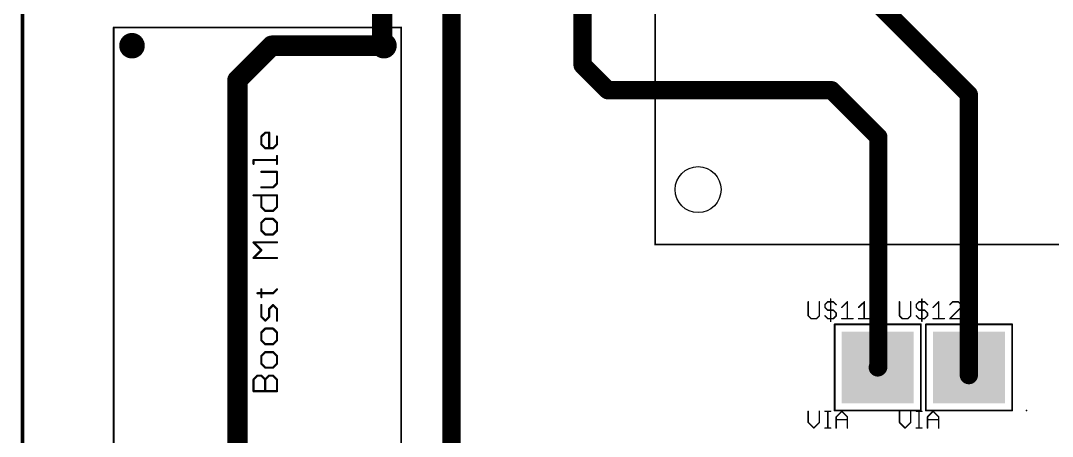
# Model space of a CAD drawing. Extents: x 0 to 165, y 0 to 217.
# Drawn here: x -0.1 to 71.6, y 132.8 to 161.8 of the extents above; entities that cross this region are included whole.
import ezdxf

# ---------------------------------------------------------------- set-up
doc = ezdxf.new("R2010")
doc.units = 0
for name, color, linetype in [('16', 175, 'CONTINUOUS'), ('17', 82, 'CONTINUOUS'), ('19', 53, 'CONTINUOUS'), ('20', 7, 'CONTINUOUS'), ('21', 253, 'CONTINUOUS'), ('23', 7, 'CONTINUOUS'), ('25', 253, 'CONTINUOUS')]:
    doc.layers.add(name, color=color, linetype=linetype)

# ---------------------------------------------------------------- blocks, each defined once
blk = doc.blocks.new('ROUNDP')
at = {"const_width": 0.5}
blk.add_lwpolyline([(0, -0.25, 1), (0, 0.25, 1), (0, -0.25)], format="xyb", dxfattribs=at)
blk = doc.blocks.new('SQUAREP')
blk.add_solid([(-0.5, -0.5), (0.5, -0.5), (-0.5, 0.5), (0.5, 0.5)])

msp = doc.modelspace()

# ---------------------------------------------------------------- linework, layer by layer
at = {"layer": '16'}
for points, const_width in [([(0, 0), (0, 217.17)], 0.254), ([(38.9636, 203.2254), (38.9636, 158.6738)], 1.27), ([(29.845, 166.0906), (29.845, 131.6228)], 1.27), ([(25.019, 163.2712), (25.019, 160.147)], 1.4224), ([(59.6392, 162.814), (65.8368, 156.6164)], 1.27), ([(25.019, 160.147), (25.146, 160.02)], 1.4224), ([(17.3482, 160.02), (14.9606, 157.6324)], 1.4224), ([(25.146, 160.02), (17.3482, 160.02)], 1.4224), ([(38.9636, 158.6738), (40.7162, 156.9212)], 1.27), ([(14.9606, 157.6324), (14.9606, 116.205)], 1.4224), ([(40.7162, 156.9212), (56.2864, 156.9212)], 1.27), ([(56.2864, 156.9212), (59.5376, 153.67)], 1.27), ([(65.8368, 156.6164), (65.8368, 137.0838)], 1.27), ([(59.5376, 153.67), (59.5376, 137.6576)], 1.27), ([(59.5376, 137.6576), (59.5, 137.62)], 1.27)]:
    msp.add_lwpolyline(points, dxfattribs=dict(at, const_width=const_width))
for points, const_width in [([(25.2704, 160.3984, 1), (24.7676, 159.8956)], 0.7112), ([(17.3482, 160.3756, 1), (17.3482, 159.6644)], 0.7112), ([(17.5996, 159.7686, 1), (17.0968, 160.2714)], 0.7112), ([(24.6634, 160.147, 1), (25.3746, 160.147)], 0.7112), ([(24.8946, 159.7686, 1), (25.3974, 160.2714)], 0.7112), ([(25.146, 159.6644, 1), (25.146, 160.3756)], 0.7112), ([(39.1881, 158.8983, 1), (38.7391, 158.4493)], 0.635), ([(38.6461, 158.6738, 1), (39.2811, 158.6738)], 0.635), ([(15.3162, 157.6324, 1), (14.605, 157.6324)], 0.7112), ([(14.7092, 157.8838, 1), (15.212, 157.381)], 0.7112), ([(40.7162, 157.2387, 1), (40.7162, 156.6037)], 0.635), ([(40.4917, 156.6967, 1), (40.9407, 157.1457)], 0.635), ([(56.5109, 157.1457, 1), (56.0619, 156.6967)], 0.635), ([(56.2864, 156.6037, 1), (56.2864, 157.2387)], 0.635), ([(66.1543, 156.6164, 1), (65.5193, 156.6164)], 0.635), ([(65.6123, 156.3919, 1), (66.0613, 156.8409)], 0.635), ([(59.8551, 153.67, 1), (59.2201, 153.67)], 0.635), ([(59.3131, 153.4455, 1), (59.7621, 153.8945)], 0.635), ([(59.2755, 137.8445, 1), (59.7245, 137.3955)], 0.635), ([(59.2201, 137.6576, 1), (59.8551, 137.6576)], 0.635), ([(59.7621, 137.4331, 1), (59.3131, 137.8821)], 0.635), ([(65.5193, 137.0838, 1), (66.1543, 137.0838)], 0.635)]:
    msp.add_lwpolyline(points, format="xyb", dxfattribs=dict(at, const_width=const_width))
at = {"layer": '19'}
msp.add_line((65.8368, 137.0838), (65.85, 137.62), dxfattribs=at)
at = {"layer": '20'}
msp.add_line((0, 216.84), (0, 0), dxfattribs=at)
msp.add_circle((47, 150), 1.6, dxfattribs=at)
at = {"layer": '21'}
for points, const_width in [([(44.01, 166.18), (44.01, 146.18)], 0.127), ([(6.35, 161.29), (6.35, 120.29)], 0.127), ([(26.35, 161.29), (6.35, 161.29)], 0.127), ([(26.35, 120.29), (26.35, 161.29)], 0.127), ([(44.01, 146.18), (89.01, 146.18)], 0.127), ([(54.6608, 142.1902), (54.6608, 141.2157)], 0.1016), ([(55.4404, 141.2157), (55.4404, 142.1902)], 0.1016), ([(55.8302, 141.9953), (56.0251, 142.1902)], 0.1016), ([(56.0251, 142.1902), (56.4149, 142.1902)], 0.1016), ([(56.22, 142.3851), (56.22, 140.8259)], 0.1016), ([(56.4149, 142.1902), (56.6098, 141.9953)], 0.1016), ([(56.9996, 141.8004), (57.3894, 142.1902)], 0.1016), ([(57.3894, 142.1902), (57.3894, 141.0208)], 0.1016), ([(58.169, 141.8004), (58.5588, 142.1902)], 0.1016), ([(58.5588, 142.1902), (58.5588, 141.0208)], 0.1016), ([(61.0108, 142.1902), (61.0108, 141.2157)], 0.1016), ([(61.7904, 141.2157), (61.7904, 142.1902)], 0.1016), ([(62.1802, 141.9953), (62.3751, 142.1902)], 0.1016), ([(62.3751, 142.1902), (62.7649, 142.1902)], 0.1016), ([(62.57, 142.3851), (62.57, 140.8259)], 0.1016), ([(62.7649, 142.1902), (62.9598, 141.9953)], 0.1016), ([(63.3496, 141.8004), (63.7394, 142.1902)], 0.1016), ([(63.7394, 142.1902), (63.7394, 141.0208)], 0.1016), ([(64.7139, 142.1902), (64.519, 141.9953)], 0.1016), ([(65.1037, 142.1902), (64.7139, 142.1902)], 0.1016), ([(65.2986, 141.9953), (65.1037, 142.1902)], 0.1016), ([(55.8302, 141.8004), (55.8302, 141.9953)], 0.1016), ([(56.0251, 141.6055), (55.8302, 141.8004)], 0.1016), ([(56.4149, 141.6055), (56.0251, 141.6055)], 0.1016), ([(56.6098, 141.4106), (56.4149, 141.6055)], 0.1016), ([(56.6098, 141.2157), (56.6098, 141.4106)], 0.1016), ([(62.1802, 141.8004), (62.1802, 141.9953)], 0.1016), ([(62.3751, 141.6055), (62.1802, 141.8004)], 0.1016), ([(62.7649, 141.6055), (62.3751, 141.6055)], 0.1016), ([(62.9598, 141.4106), (62.7649, 141.6055)], 0.1016), ([(62.9598, 141.2157), (62.9598, 141.4106)], 0.1016), ([(64.519, 141.0208), (65.2986, 141.8004)], 0.1016), ([(65.2986, 141.8004), (65.2986, 141.9953)], 0.1016), ([(54.6608, 141.2157), (54.8557, 141.0208)], 0.1016), ([(54.8557, 141.0208), (55.2455, 141.0208)], 0.1016), ([(55.2455, 141.0208), (55.4404, 141.2157)], 0.1016), ([(55.8302, 141.2157), (56.0251, 141.0208)], 0.1016), ([(56.0251, 141.0208), (56.4149, 141.0208)], 0.1016), ([(56.4149, 141.0208), (56.6098, 141.2157)], 0.1016), ([(56.5, 140.62), (62.5, 140.62)], 0.127), ([(56.5, 134.62), (56.5, 140.62)], 0.127), ([(56.9996, 141.0208), (57.7792, 141.0208)], 0.1016), ([(58.169, 141.0208), (58.9486, 141.0208)], 0.1016), ([(61.0108, 141.2157), (61.2057, 141.0208)], 0.1016), ([(61.2057, 141.0208), (61.5955, 141.0208)], 0.1016), ([(61.5955, 141.0208), (61.7904, 141.2157)], 0.1016), ([(62.1802, 141.2157), (62.3751, 141.0208)], 0.1016), ([(62.3751, 141.0208), (62.7649, 141.0208)], 0.1016), ([(62.5, 140.62), (62.5, 134.62)], 0.127), ([(62.7649, 141.0208), (62.9598, 141.2157)], 0.1016), ([(62.85, 140.62), (68.85, 140.62)], 0.127), ([(62.85, 134.62), (62.85, 140.62)], 0.127), ([(63.3496, 141.0208), (64.1292, 141.0208)], 0.1016), ([(65.2986, 141.0208), (64.519, 141.0208)], 0.1016), ([(68.85, 140.62), (68.85, 134.62)], 0.127), ([(54.6608, 134.5702), (54.6608, 133.7906)], 0.1016), ([(55.4404, 133.7906), (55.4404, 134.5702)], 0.1016), ([(55.8302, 134.5702), (56.22, 134.5702)], 0.1016), ([(56.0251, 133.4008), (56.0251, 134.5702)], 0.1016), ([(62.5, 134.62), (56.5, 134.62)], 0.127), ([(56.6098, 134.1804), (56.9996, 134.5702)], 0.1016), ([(56.6098, 133.4008), (56.6098, 134.1804)], 0.1016), ([(56.9996, 134.5702), (57.3894, 134.1804)], 0.1016), ([(57.3894, 134.1804), (57.3894, 133.4008)], 0.1016), ([(61.0108, 134.5702), (61.0108, 133.7906)], 0.1016), ([(61.7904, 133.7906), (61.7904, 134.5702)], 0.1016), ([(62.1802, 134.5702), (62.57, 134.5702)], 0.1016), ([(62.3751, 133.4008), (62.3751, 134.5702)], 0.1016), ([(68.85, 134.62), (62.85, 134.62)], 0.127), ([(62.9598, 134.1804), (63.3496, 134.5702)], 0.1016), ([(62.9598, 133.4008), (62.9598, 134.1804)], 0.1016), ([(63.3496, 134.5702), (63.7394, 134.1804)], 0.1016), ([(63.7394, 134.1804), (63.7394, 133.4008)], 0.1016), ([(54.6608, 133.7906), (55.0506, 133.4008)], 0.1016), ([(55.0506, 133.4008), (55.4404, 133.7906)], 0.1016), ([(56.6098, 133.9855), (57.3894, 133.9855)], 0.1016), ([(61.0108, 133.7906), (61.4006, 133.4008)], 0.1016), ([(61.4006, 133.4008), (61.7904, 133.7906)], 0.1016), ([(62.9598, 133.9855), (63.7394, 133.9855)], 0.1016), ([(55.8302, 133.4008), (56.22, 133.4008)], 0.1016), ([(62.1802, 133.4008), (62.57, 133.4008)], 0.1016)]:
    msp.add_lwpolyline(points, dxfattribs=dict(at, const_width=const_width))
for points, const_width in [([(6.3818, 161.29, 1), (6.3183, 161.29)], 0.0635), ([(6.35, 161.3218, 1), (6.35, 161.2583)], 0.0635), ([(26.3818, 161.29, 1), (26.3183, 161.29)], 0.0635), ([(26.35, 161.2583, 1), (26.35, 161.3218)], 0.0635), ([(44.01, 146.2117, 1), (44.01, 146.1483)], 0.0635), ([(43.9783, 146.18, 1), (44.0418, 146.18)], 0.0635), ([(54.6862, 142.1902, 1), (54.6354, 142.1902)], 0.0508), ([(55.4658, 142.1902, 1), (55.415, 142.1902)], 0.0508), ([(56.0251, 142.2156, 1), (56.0251, 142.1648)], 0.0508), ([(56.0431, 142.1722, 1), (56.0071, 142.2082)], 0.0508), ([(56.2454, 142.3851, 1), (56.1946, 142.3851)], 0.0508), ([(56.4329, 142.2082, 1), (56.3969, 142.1722)], 0.0508), ([(56.4149, 142.1648, 1), (56.4149, 142.2156)], 0.0508), ([(57.4148, 142.1902, 1), (57.364, 142.1902)], 0.0508), ([(57.4074, 142.1722, 1), (57.3714, 142.2082)], 0.0508), ([(58.5842, 142.1902, 1), (58.5334, 142.1902)], 0.0508), ([(58.5767, 142.1722, 1), (58.5408, 142.2082)], 0.0508), ([(61.0362, 142.1902, 1), (60.9854, 142.1902)], 0.0508), ([(61.8158, 142.1902, 1), (61.765, 142.1902)], 0.0508), ([(62.3751, 142.2156, 1), (62.3751, 142.1648)], 0.0508), ([(62.3931, 142.1722, 1), (62.3571, 142.2082)], 0.0508), ([(62.5954, 142.3851, 1), (62.5446, 142.3851)], 0.0508), ([(62.7829, 142.2082, 1), (62.7469, 142.1722)], 0.0508), ([(62.7649, 142.1648, 1), (62.7649, 142.2156)], 0.0508), ([(63.7648, 142.1902, 1), (63.714, 142.1902)], 0.0508), ([(63.7574, 142.1722, 1), (63.7214, 142.2082)], 0.0508), ([(64.7139, 142.2156, 1), (64.7139, 142.1648)], 0.0508), ([(64.7318, 142.1722, 1), (64.6959, 142.2082)], 0.0508), ([(65.1216, 142.2082, 1), (65.0857, 142.1722)], 0.0508), ([(65.1037, 142.1648, 1), (65.1037, 142.2156)], 0.0508), ([(55.8122, 142.0133, 1), (55.8482, 141.9773)], 0.0508), ([(55.8482, 141.8184, 1), (55.8122, 141.7824)], 0.0508), ([(55.8556, 141.9953, 1), (55.8048, 141.9953)], 0.0508), ([(55.8048, 141.8004, 1), (55.8556, 141.8004)], 0.0508), ([(56.0251, 141.6309, 1), (56.0251, 141.5801)], 0.0508), ([(56.0071, 141.5875, 1), (56.0431, 141.6235)], 0.0508), ([(56.4329, 141.6235, 1), (56.3969, 141.5875)], 0.0508), ([(56.4149, 141.5801, 1), (56.4149, 141.6309)], 0.0508), ([(56.6352, 141.4106, 1), (56.5844, 141.4106)], 0.0508), ([(56.5918, 141.9773, 1), (56.6278, 142.0133)], 0.0508), ([(56.5918, 141.3926, 1), (56.6278, 141.4286)], 0.0508), ([(56.9816, 141.8184, 1), (57.0176, 141.7824)], 0.0508), ([(58.151, 141.8184, 1), (58.187, 141.7824)], 0.0508), ([(62.1622, 142.0133, 1), (62.1982, 141.9773)], 0.0508), ([(62.1982, 141.8184, 1), (62.1622, 141.7824)], 0.0508), ([(62.2056, 141.9953, 1), (62.1548, 141.9953)], 0.0508), ([(62.1548, 141.8004, 1), (62.2056, 141.8004)], 0.0508), ([(62.3751, 141.6309, 1), (62.3751, 141.5801)], 0.0508), ([(62.3571, 141.5875, 1), (62.3931, 141.6235)], 0.0508), ([(62.7829, 141.6235, 1), (62.7469, 141.5875)], 0.0508), ([(62.7649, 141.5801, 1), (62.7649, 141.6309)], 0.0508), ([(62.9852, 141.4106, 1), (62.9344, 141.4106)], 0.0508), ([(62.9418, 141.9773, 1), (62.9778, 142.0133)], 0.0508), ([(62.9418, 141.3926, 1), (62.9778, 141.4286)], 0.0508), ([(63.3316, 141.8184, 1), (63.3676, 141.7824)], 0.0508), ([(64.501, 142.0133, 1), (64.537, 141.9773)], 0.0508), ([(65.324, 141.9953, 1), (65.2732, 141.9953)], 0.0508), ([(65.2732, 141.8004, 1), (65.324, 141.8004)], 0.0508), ([(65.2806, 141.9773, 1), (65.3165, 142.0133)], 0.0508), ([(65.3165, 141.7824, 1), (65.2806, 141.8184)], 0.0508), ([(54.6788, 141.2337, 1), (54.6428, 141.1977)], 0.0508), ([(54.6354, 141.2157, 1), (54.6862, 141.2157)], 0.0508), ([(54.8557, 141.0462, 1), (54.8557, 140.9954)], 0.0508), ([(54.8377, 141.0028, 1), (54.8737, 141.0388)], 0.0508), ([(55.2275, 141.0388, 1), (55.2635, 141.0028)], 0.0508), ([(55.2455, 140.9954, 1), (55.2455, 141.0462)], 0.0508), ([(55.415, 141.2157, 1), (55.4658, 141.2157)], 0.0508), ([(55.4584, 141.1977, 1), (55.4224, 141.2337)], 0.0508), ([(55.8482, 141.2337, 1), (55.8122, 141.1977)], 0.0508), ([(56.0251, 141.0462, 1), (56.0251, 140.9954)], 0.0508), ([(56.0071, 141.0028, 1), (56.0431, 141.0388)], 0.0508), ([(56.1946, 140.8259, 1), (56.2454, 140.8259)], 0.0508), ([(56.3969, 141.0388, 1), (56.4329, 141.0028)], 0.0508), ([(56.4149, 140.9954, 1), (56.4149, 141.0462)], 0.0508), ([(56.5318, 140.62, 1), (56.4682, 140.62)], 0.0635), ([(56.5, 140.6517, 1), (56.5, 140.5883)], 0.0635), ([(56.5844, 141.2157, 1), (56.6352, 141.2157)], 0.0508), ([(56.6278, 141.1977, 1), (56.5918, 141.2337)], 0.0508), ([(56.9996, 141.0462, 1), (56.9996, 140.9954)], 0.0508), ([(57.364, 141.0208, 1), (57.4148, 141.0208)], 0.0508), ([(57.7792, 140.9954, 1), (57.7792, 141.0462)], 0.0508), ([(58.169, 141.0462, 1), (58.169, 140.9954)], 0.0508), ([(58.5334, 141.0208, 1), (58.5842, 141.0208)], 0.0508), ([(58.9486, 140.9954, 1), (58.9486, 141.0462)], 0.0508), ([(61.0288, 141.2337, 1), (60.9928, 141.1977)], 0.0508), ([(60.9854, 141.2157, 1), (61.0362, 141.2157)], 0.0508), ([(61.2057, 141.0462, 1), (61.2057, 140.9954)], 0.0508), ([(61.1877, 141.0028, 1), (61.2237, 141.0388)], 0.0508), ([(61.5775, 141.0388, 1), (61.6135, 141.0028)], 0.0508), ([(61.5955, 140.9954, 1), (61.5955, 141.0462)], 0.0508), ([(61.765, 141.2157, 1), (61.8158, 141.2157)], 0.0508), ([(61.8084, 141.1977, 1), (61.7724, 141.2337)], 0.0508), ([(62.1982, 141.2337, 1), (62.1622, 141.1977)], 0.0508), ([(62.3751, 141.0462, 1), (62.3751, 140.9954)], 0.0508), ([(62.3571, 141.0028, 1), (62.3931, 141.0388)], 0.0508), ([(62.5318, 140.62, 1), (62.4682, 140.62)], 0.0635), ([(62.5, 140.5883, 1), (62.5, 140.6517)], 0.0635), ([(62.5446, 140.8259, 1), (62.5954, 140.8259)], 0.0508), ([(62.7469, 141.0388, 1), (62.7829, 141.0028)], 0.0508), ([(62.7649, 140.9954, 1), (62.7649, 141.0462)], 0.0508), ([(62.8818, 140.62, 1), (62.8182, 140.62)], 0.0635), ([(62.85, 140.6517, 1), (62.85, 140.5883)], 0.0635), ([(62.9344, 141.2157, 1), (62.9852, 141.2157)], 0.0508), ([(62.9778, 141.1977, 1), (62.9418, 141.2337)], 0.0508), ([(63.3496, 141.0462, 1), (63.3496, 140.9954)], 0.0508), ([(63.714, 141.0208, 1), (63.7648, 141.0208)], 0.0508), ([(64.1292, 140.9954, 1), (64.1292, 141.0462)], 0.0508), ([(64.501, 141.0388, 1), (64.537, 141.0028)], 0.0508), ([(64.519, 141.0462, 1), (64.519, 140.9954)], 0.0508), ([(65.2986, 140.9954, 1), (65.2986, 141.0462)], 0.0508), ([(68.8818, 140.62, 1), (68.8183, 140.62)], 0.0635), ([(68.85, 140.5883, 1), (68.85, 140.6517)], 0.0635), ([(54.6862, 134.5702, 1), (54.6354, 134.5702)], 0.0508), ([(55.4658, 134.5702, 1), (55.415, 134.5702)], 0.0508), ([(55.8302, 134.5956, 1), (55.8302, 134.5448)], 0.0508), ([(56.0505, 134.5702, 1), (55.9997, 134.5702)], 0.0508), ([(56.22, 134.5448, 1), (56.22, 134.5956)], 0.0508), ([(56.5, 134.6517, 1), (56.5, 134.5883)], 0.0635), ([(56.4682, 134.62, 1), (56.5318, 134.62)], 0.0635), ([(56.5918, 134.1984, 1), (56.6278, 134.1624)], 0.0508), ([(56.6352, 134.1804, 1), (56.5844, 134.1804)], 0.0508), ([(57.0176, 134.5882, 1), (56.9816, 134.5522)], 0.0508), ([(57.0176, 134.5522, 1), (56.9816, 134.5882)], 0.0508), ([(57.4148, 134.1804, 1), (57.364, 134.1804)], 0.0508), ([(57.3714, 134.1624, 1), (57.4074, 134.1984)], 0.0508), ([(61.0362, 134.5702, 1), (60.9854, 134.5702)], 0.0508), ([(61.8158, 134.5702, 1), (61.765, 134.5702)], 0.0508), ([(62.1802, 134.5956, 1), (62.1802, 134.5448)], 0.0508), ([(62.4005, 134.5702, 1), (62.3497, 134.5702)], 0.0508), ([(62.4682, 134.62, 1), (62.5318, 134.62)], 0.0635), ([(62.5, 134.5883, 1), (62.5, 134.6517)], 0.0635), ([(62.57, 134.5448, 1), (62.57, 134.5956)], 0.0508), ([(62.8182, 134.62, 1), (62.8818, 134.62)], 0.0635), ([(62.85, 134.6517, 1), (62.85, 134.5883)], 0.0635), ([(62.9418, 134.1984, 1), (62.9778, 134.1624)], 0.0508), ([(62.9852, 134.1804, 1), (62.9344, 134.1804)], 0.0508), ([(63.3676, 134.5882, 1), (63.3316, 134.5522)], 0.0508), ([(63.3676, 134.5522, 1), (63.3316, 134.5882)], 0.0508), ([(63.7648, 134.1804, 1), (63.714, 134.1804)], 0.0508), ([(63.7214, 134.1624, 1), (63.7574, 134.1984)], 0.0508), ([(68.8183, 134.62, 1), (68.8818, 134.62)], 0.0635), ([(68.85, 134.5883, 1), (68.85, 134.6517)], 0.0635), ([(54.6788, 133.8086, 1), (54.6428, 133.7726)], 0.0508), ([(54.6354, 133.7906, 1), (54.6862, 133.7906)], 0.0508), ([(55.415, 133.7906, 1), (55.4658, 133.7906)], 0.0508), ([(55.4584, 133.7726, 1), (55.4224, 133.8086)], 0.0508), ([(56.6098, 134.0109, 1), (56.6098, 133.9601)], 0.0508), ([(57.3894, 133.9601, 1), (57.3894, 134.0109)], 0.0508), ([(61.0288, 133.8086, 1), (60.9928, 133.7726)], 0.0508), ([(60.9854, 133.7906, 1), (61.0362, 133.7906)], 0.0508), ([(61.765, 133.7906, 1), (61.8158, 133.7906)], 0.0508), ([(61.8084, 133.7726, 1), (61.7724, 133.8086)], 0.0508), ([(62.9598, 134.0109, 1), (62.9598, 133.9601)], 0.0508), ([(63.7394, 133.9601, 1), (63.7394, 134.0109)], 0.0508), ([(55.0326, 133.4188, 1), (55.0686, 133.3828)], 0.0508), ([(55.0326, 133.3828, 1), (55.0686, 133.4188)], 0.0508), ([(55.8302, 133.4262, 1), (55.8302, 133.3754)], 0.0508), ([(55.9997, 133.4008, 1), (56.0505, 133.4008)], 0.0508), ([(56.22, 133.3754, 1), (56.22, 133.4262)], 0.0508), ([(56.5844, 133.4008, 1), (56.6352, 133.4008)], 0.0508), ([(57.364, 133.4008, 1), (57.4148, 133.4008)], 0.0508), ([(61.3826, 133.4188, 1), (61.4186, 133.3828)], 0.0508), ([(61.3826, 133.3828, 1), (61.4186, 133.4188)], 0.0508), ([(62.1802, 133.4262, 1), (62.1802, 133.3754)], 0.0508), ([(62.3497, 133.4008, 1), (62.4005, 133.4008)], 0.0508), ([(62.57, 133.3754, 1), (62.57, 133.4262)], 0.0508), ([(62.9344, 133.4008, 1), (62.9852, 133.4008)], 0.0508), ([(63.714, 133.4008, 1), (63.7648, 133.4008)], 0.0508)]:
    msp.add_lwpolyline(points, format="xyb", dxfattribs=dict(at, const_width=const_width))
at = {"layer": '23'}
for p in [(6.35, 161.29), (63.5, 134.62), (69.85, 134.62)]:
    msp.add_point(p, dxfattribs=at)
at = {"layer": '25', "const_width": 0.1524}
for points in [[(16.6191, 153.697), (16.8903, 153.9681)], [(16.6191, 153.1546), (16.6191, 153.697)], [(16.8903, 153.9681), (17.1615, 153.9681)], [(17.1615, 153.9681), (17.1615, 152.8835)], [(17.7038, 153.697), (17.7038, 153.1546)], [(16.8903, 152.8835), (16.6191, 153.1546)], [(17.4326, 152.8835), (16.8903, 152.8835)], [(17.7038, 153.1546), (17.4326, 152.8835)], [(17.7038, 151.792), (17.7038, 152.3344)], [(16.0768, 151.792), (16.0768, 152.0632)], [(16.0768, 152.0632), (17.7038, 152.0632)], [(17.7038, 151.2395), (16.6191, 151.2395)], [(17.7038, 150.4261), (17.7038, 151.2395)], [(16.6191, 150.1549), (17.4326, 150.1549)], [(17.4326, 150.1549), (17.7038, 150.4261)], [(16.0768, 149.6024), (17.7038, 149.6024)], [(16.6191, 148.7889), (16.6191, 149.6024)], [(17.7038, 149.6024), (17.7038, 148.7889)], [(16.8903, 148.5177), (16.6191, 148.7889)], [(17.4326, 148.5177), (16.8903, 148.5177)], [(17.7038, 148.7889), (17.4326, 148.5177)], [(16.8903, 147.9652), (16.6191, 147.6941)], [(17.4326, 147.9652), (16.8903, 147.9652)], [(17.7038, 147.6941), (17.4326, 147.9652)], [(16.6191, 147.6941), (16.6191, 147.1517)], [(16.6191, 147.1517), (16.8903, 146.8806)], [(17.4326, 146.8806), (17.7038, 147.1517)], [(17.7038, 147.1517), (17.7038, 147.6941)], [(16.8903, 146.8806), (17.4326, 146.8806)], [(16.6191, 145.7857), (16.0768, 146.3281)], [(16.0768, 146.3281), (17.7038, 146.3281)], [(16.0768, 145.2434), (16.6191, 145.7857)], [(17.7038, 145.2434), (16.0768, 145.2434)], [(16.348, 142.786), (17.4326, 142.786)], [(16.6191, 142.5148), (16.6191, 143.0572)], [(17.4326, 142.786), (17.7038, 143.0572)], [(16.6191, 141.1488), (16.6191, 141.9623)], [(17.4326, 141.9623), (17.1615, 141.6912)], [(17.1615, 141.6912), (17.1615, 141.1488)], [(17.7038, 141.6912), (17.4326, 141.9623)], [(17.7038, 140.8777), (17.7038, 141.6912)], [(16.8903, 140.8777), (16.6191, 141.1488)], [(17.1615, 141.1488), (16.8903, 140.8777)], [(16.8903, 140.3252), (16.6191, 140.054)], [(16.6191, 140.054), (16.6191, 139.5117)], [(17.4326, 140.3252), (16.8903, 140.3252)], [(17.7038, 140.054), (17.4326, 140.3252)], [(17.7038, 139.5117), (17.7038, 140.054)], [(16.6191, 139.5117), (16.8903, 139.2405)], [(16.8903, 139.2405), (17.4326, 139.2405)], [(17.4326, 139.2405), (17.7038, 139.5117)], [(16.8903, 138.688), (16.6191, 138.4169)], [(17.4326, 138.688), (16.8903, 138.688)], [(17.7038, 138.4169), (17.4326, 138.688)], [(16.6191, 138.4169), (16.6191, 137.8745)], [(16.6191, 137.8745), (16.8903, 137.6034)], [(17.4326, 137.6034), (17.7038, 137.8745)], [(17.7038, 137.8745), (17.7038, 138.4169)], [(16.0768, 136.7797), (16.348, 137.0509)], [(16.348, 137.0509), (16.6191, 137.0509)], [(16.6191, 137.0509), (16.8903, 136.7797)], [(16.8903, 137.6034), (17.4326, 137.6034)], [(16.8903, 136.7797), (17.1615, 137.0509)], [(17.1615, 137.0509), (17.4326, 137.0509)], [(17.4326, 137.0509), (17.7038, 136.7797)], [(16.0768, 135.9662), (16.0768, 136.7797)], [(16.8903, 135.9662), (16.8903, 136.7797)], [(17.7038, 136.7797), (17.7038, 135.9662)], [(17.7038, 135.9662), (16.0768, 135.9662)]]:
    msp.add_lwpolyline(points, dxfattribs=at)
at = {"layer": '25', "const_width": 0.0762}
for points in [[(16.6572, 153.697, 1), (16.581, 153.697)], [(16.5922, 153.7239, 1), (16.6461, 153.67)], [(16.8903, 154.0062, 1), (16.8903, 153.93)], [(16.9172, 153.9412, 1), (16.8634, 153.9951)], [(17.1996, 153.9681, 1), (17.1234, 153.9681)], [(17.1615, 153.93, 1), (17.1615, 154.0062)], [(17.7419, 153.697, 1), (17.6657, 153.697)], [(16.6461, 153.1816, 1), (16.5922, 153.1277)], [(16.581, 153.1546, 1), (16.6572, 153.1546)], [(16.8903, 152.9216, 1), (16.8903, 152.8454)], [(16.8634, 152.8565, 1), (16.9172, 152.9104)], [(17.1234, 152.8835, 1), (17.1996, 152.8835)], [(17.4057, 152.9104, 1), (17.4596, 152.8565)], [(17.4326, 152.8454, 1), (17.4326, 152.9216)], [(17.6657, 153.1546, 1), (17.7419, 153.1546)], [(17.7307, 153.1277, 1), (17.6769, 153.1816)], [(17.7419, 152.3344, 1), (17.6657, 152.3344)], [(16.1149, 152.0632, 1), (16.0387, 152.0632)], [(16.0768, 152.1013, 1), (16.0768, 152.0251)], [(16.0387, 151.792, 1), (16.1149, 151.792)], [(17.6657, 151.792, 1), (17.7419, 151.792)], [(17.7038, 152.0251, 1), (17.7038, 152.1013)], [(16.6191, 151.2776, 1), (16.6191, 151.2014)], [(17.7419, 151.2395, 1), (17.6657, 151.2395)], [(17.7038, 151.2014, 1), (17.7038, 151.2776)], [(16.6191, 150.193, 1), (16.6191, 150.1168)], [(17.4057, 150.1818, 1), (17.4596, 150.1279)], [(17.4326, 150.1168, 1), (17.4326, 150.193)], [(17.6657, 150.4261, 1), (17.7419, 150.4261)], [(17.7307, 150.3991, 1), (17.6769, 150.453)], [(16.0768, 149.6405, 1), (16.0768, 149.5643)], [(16.6572, 149.6024, 1), (16.581, 149.6024)], [(17.7419, 149.6024, 1), (17.6657, 149.6024)], [(17.7038, 149.5643, 1), (17.7038, 149.6405)], [(16.581, 148.7889, 1), (16.6572, 148.7889)], [(16.6461, 148.8158, 1), (16.5922, 148.762)], [(16.8903, 148.5558, 1), (16.8903, 148.4796)], [(16.8634, 148.4908, 1), (16.9172, 148.5447)], [(17.4057, 148.5447, 1), (17.4596, 148.4908)], [(17.4326, 148.4796, 1), (17.4326, 148.5558)], [(17.6657, 148.7889, 1), (17.7419, 148.7889)], [(17.7307, 148.762, 1), (17.6769, 148.8158)], [(16.8903, 148.0033, 1), (16.8903, 147.9271)], [(16.9172, 147.9383, 1), (16.8634, 147.9922)], [(17.4596, 147.9922, 1), (17.4057, 147.9383)], [(17.4326, 147.9271, 1), (17.4326, 148.0033)], [(16.6572, 147.6941, 1), (16.581, 147.6941)], [(16.5922, 147.721, 1), (16.6461, 147.6671)], [(16.6461, 147.1787, 1), (16.5922, 147.1248)], [(16.581, 147.1517, 1), (16.6572, 147.1517)], [(17.7419, 147.6941, 1), (17.6657, 147.6941)], [(17.6657, 147.1517, 1), (17.7419, 147.1517)], [(17.6769, 147.6671, 1), (17.7307, 147.721)], [(17.7307, 147.1248, 1), (17.6769, 147.1787)], [(16.8903, 146.9187, 1), (16.8903, 146.8425)], [(16.8634, 146.8536, 1), (16.9172, 146.9075)], [(17.4057, 146.9075, 1), (17.4596, 146.8536)], [(17.4326, 146.8425, 1), (17.4326, 146.9187)], [(16.1038, 146.355, 1), (16.0499, 146.3011)], [(16.0768, 146.3662, 1), (16.0768, 146.29)], [(16.6461, 145.7588, 1), (16.5922, 145.8127)], [(16.5922, 145.7588, 1), (16.6461, 145.8127)], [(17.7038, 146.29, 1), (17.7038, 146.3662)], [(16.0768, 145.2815, 1), (16.0768, 145.2053)], [(16.0499, 145.2704, 1), (16.1038, 145.2165)], [(17.7038, 145.2053, 1), (17.7038, 145.2815)], [(16.348, 142.8241, 1), (16.348, 142.7479)], [(16.6572, 143.0572, 1), (16.581, 143.0572)], [(17.4057, 142.8129, 1), (17.4596, 142.759)], [(17.4326, 142.7479, 1), (17.4326, 142.8241)], [(17.7307, 143.0302, 1), (17.6769, 143.0841)], [(16.581, 142.5148, 1), (16.6572, 142.5148)], [(16.6572, 141.9623, 1), (16.581, 141.9623)], [(17.1345, 141.7181, 1), (17.1884, 141.6642)], [(17.1996, 141.6912, 1), (17.1234, 141.6912)], [(17.4596, 141.9893, 1), (17.4057, 141.9354)], [(17.4596, 141.9354, 1), (17.4057, 141.9893)], [(17.7419, 141.6912, 1), (17.6657, 141.6912)], [(17.6769, 141.6642, 1), (17.7307, 141.7181)], [(16.6461, 141.1758, 1), (16.5922, 141.1219)], [(16.581, 141.1488, 1), (16.6572, 141.1488)], [(16.8634, 140.9046, 1), (16.9172, 140.8507)], [(16.8634, 140.8507, 1), (16.9172, 140.9046)], [(17.1234, 141.1488, 1), (17.1996, 141.1488)], [(17.1884, 141.1219, 1), (17.1345, 141.1758)], [(17.6657, 140.8777, 1), (17.7419, 140.8777)], [(16.6572, 140.054, 1), (16.581, 140.054)], [(16.5922, 140.0809, 1), (16.6461, 140.0271)], [(16.8903, 140.3633, 1), (16.8903, 140.2871)], [(16.9172, 140.2982, 1), (16.8634, 140.3521)], [(17.4596, 140.3521, 1), (17.4057, 140.2982)], [(17.4326, 140.2871, 1), (17.4326, 140.3633)], [(17.7419, 140.054, 1), (17.6657, 140.054)], [(17.6769, 140.0271, 1), (17.7307, 140.0809)], [(16.6461, 139.5386, 1), (16.5922, 139.4847)], [(16.581, 139.5117, 1), (16.6572, 139.5117)], [(16.8903, 139.2786, 1), (16.8903, 139.2024)], [(16.8634, 139.2136, 1), (16.9172, 139.2675)], [(17.4057, 139.2675, 1), (17.4596, 139.2136)], [(17.4326, 139.2024, 1), (17.4326, 139.2786)], [(17.6657, 139.5117, 1), (17.7419, 139.5117)], [(17.7307, 139.4847, 1), (17.6769, 139.5386)], [(16.8903, 138.7261, 1), (16.8903, 138.6499)], [(16.9172, 138.6611, 1), (16.8634, 138.715)], [(17.4596, 138.715, 1), (17.4057, 138.6611)], [(17.4326, 138.6499, 1), (17.4326, 138.7261)], [(16.6572, 138.4169, 1), (16.581, 138.4169)], [(16.5922, 138.4438, 1), (16.6461, 138.3899)], [(16.6461, 137.9015, 1), (16.5922, 137.8476)], [(16.581, 137.8745, 1), (16.6572, 137.8745)], [(17.7419, 138.4169, 1), (17.6657, 138.4169)], [(17.6657, 137.8745, 1), (17.7419, 137.8745)], [(17.6769, 138.3899, 1), (17.7307, 138.4438)], [(17.7307, 137.8476, 1), (17.6769, 137.9015)], [(16.348, 137.089, 1), (16.348, 137.0128)], [(16.3749, 137.0239, 1), (16.321, 137.0778)], [(16.6461, 137.0778, 1), (16.5922, 137.0239)], [(16.6191, 137.0128, 1), (16.6191, 137.089)], [(16.8903, 137.6415, 1), (16.8903, 137.5653)], [(16.8634, 137.5764, 1), (16.9172, 137.6303)], [(17.1615, 137.089, 1), (17.1615, 137.0128)], [(17.1884, 137.0239, 1), (17.1345, 137.0778)], [(17.4057, 137.6303, 1), (17.4596, 137.5764)], [(17.4596, 137.0778, 1), (17.4057, 137.0239)], [(17.4326, 137.5653, 1), (17.4326, 137.6415)], [(17.4326, 137.0128, 1), (17.4326, 137.089)], [(16.1149, 136.7797, 1), (16.0387, 136.7797)], [(16.0499, 136.8066, 1), (16.1038, 136.7528)], [(16.9284, 136.7797, 1), (16.8522, 136.7797)], [(16.8634, 136.8066, 1), (16.9172, 136.7528)], [(16.8634, 136.7528, 1), (16.9172, 136.8066)], [(17.7419, 136.7797, 1), (17.6657, 136.7797)], [(17.6769, 136.7528, 1), (17.7307, 136.8066)], [(16.0768, 136.0043, 1), (16.0768, 135.9281)], [(16.0387, 135.9662, 1), (16.1149, 135.9662)], [(16.8522, 135.9662, 1), (16.9284, 135.9662)], [(17.6657, 135.9662, 1), (17.7419, 135.9662)], [(17.7038, 135.9281, 1), (17.7038, 136.0043)]]:
    msp.add_lwpolyline(points, format="xyb", dxfattribs=at)

# ---------------------------------------------------------------- block references
at = {"layer": '17', "xscale": 1.778, "yscale": 1.778, "rotation": 270}
for p in [(7.62, 160.02), (25.146, 160.02)]:
    msp.add_blockref('ROUNDP', p, dxfattribs=at)
at = {"layer": '17', "xscale": 5, "yscale": 5}
for p in [(59.5, 137.62), (65.85, 137.62)]:
    msp.add_blockref('SQUAREP', p, dxfattribs=at)

doc.saveas('drawing.dxf')
